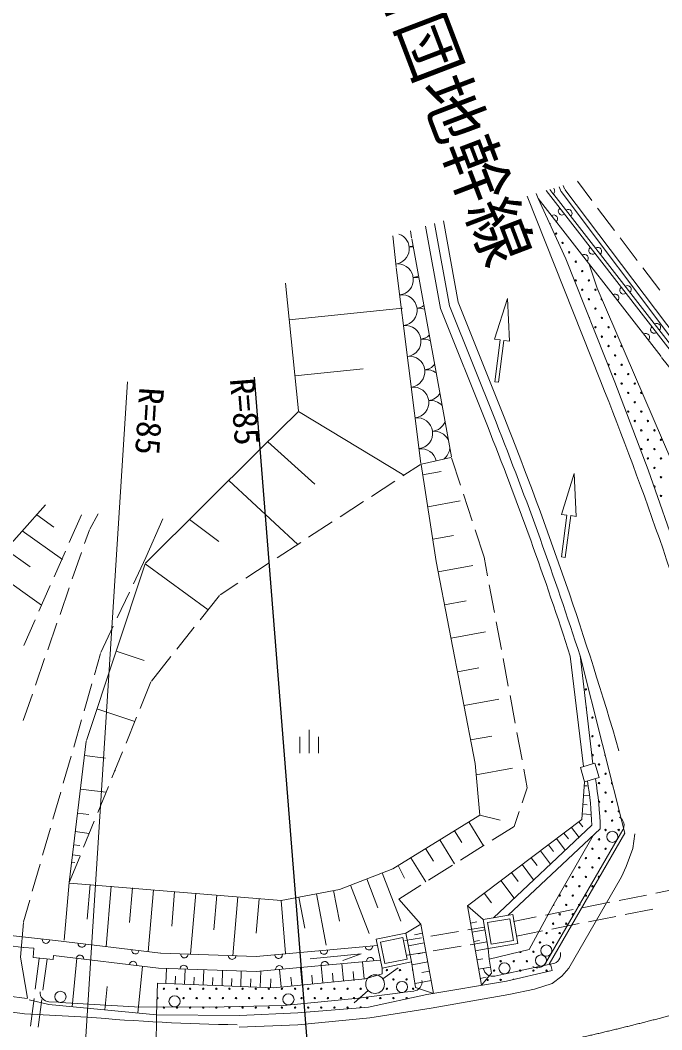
# Model space of a CAD drawing. Units: millimetres, scale not verified. Extents: x 40000 to 680000, y 20000 to 380000.
# Drawn here: x 348778 to 383020, y 258866 to 312737 of the extents above; entities that cross this region are included whole.
import ezdxf
from ezdxf.enums import TextEntityAlignment as Align

# ---------------------------------------------------------------- set-up
doc = ezdxf.new("R2010")
doc.units = ezdxf.units.MM
doc.header["$LTSCALE"] = 1000
doc.linetypes.add('CHAIN', pattern=[18.5, 12, -1.5, 3.5, -1.5])
for name, color, linetype, lineweight in [('M-BGD', 7, 'Continuous', 13), ('M-BMK-ROW', 30, 'Continuous', 13), ('M-STR-HTXT', 7, 'Continuous', 13)]:
    doc.layers.add(name, color=color, linetype=linetype, lineweight=lineweight)
doc.layers.add('M-BMK-HTXT', color=7, linetype='Continuous')
doc.styles.add('ＭＳ ゴシック', font='')
doc.styles.get('ＭＳ ゴシック').set_extended_font_data('MS Gothic')

msp = doc.modelspace()

# ---------------------------------------------------------------- linework, layer by layer
at = {"layer": 'M-BGD'}
for p, q in [((377542, 303851), (377649, 303572)), ((377831, 303738), (377762, 303916)), ((378517, 304139), (379292, 303113)), ((375827, 303344), (379747, 293501)), ((376310, 303487), (376417, 303219)), ((383462, 295135), (376840, 303643)), ((377043, 303704), (377261, 303426)), ((383608, 295269), (377256, 303431)), ((377647, 303588), (383722, 295529)), ((383895, 295699), (377853, 303711)), ((382977, 294785), (376417, 303219)), ((377896, 300008), (376417, 303219)), ((379593, 302714), (380497, 301517)), ((370408, 301742), (371213, 297362)), ((370891, 301885), (371696, 297501)), ((371363, 302024), (372160, 297686)), ((368843, 299571), (368659, 301225)), ((369666, 301116), (369606, 301505)), ((369673, 301078), (371790, 289445)), ((380798, 301118), (381702, 299921)), ((370167, 289079), (368848, 299539)), ((380512, 293418), (377896, 300008)), ((379160, 299666), (379570, 298430)), ((382003, 299521), (382907, 298324)), ((362929, 298711), (363636, 291902)), ((379570, 298430), (383556, 289182)), ((363128, 296754), (369185, 297367)), ((371696, 297501), (374173, 291281)), ((372160, 297686), (374638, 291466)), ((374099, 295712), (374788, 297891)), ((374788, 297891), (374892, 295608)), ((371213, 297362), (373709, 291096)), ((374396, 295673), (374099, 295712)), ((374103, 293442), (374396, 295673)), ((374594, 295647), (374302, 293416)), ((374892, 295608), (374594, 295647)), ((395083, 279598), (383007, 294744)), ((363430, 293763), (367089, 294133)), ((374302, 293416), (374103, 293442)), ((382295, 288739), (380512, 293418)), ((363622, 291859), (361589, 289841)), ((363623, 291859), (369252, 288454)), ((361589, 289841), (355472, 283767)), ((361995, 290243), (364500, 287989)), ((371769, 289410), (370195, 289056)), ((371799, 289391), (372279, 287928)), ((369198, 288419), (370149, 289038)), ((370177, 289026), (370980, 283861)), ((370253, 288474), (371253, 288658)), ((377661, 286368), (378351, 288547)), ((378351, 288547), (378454, 286264)), ((383952, 284013), (382295, 288739)), ((359919, 288182), (363588, 284768)), ((367522, 287328), (368779, 288146)), ((372434, 287452), (372901, 286027)), ((350124, 286870), (347126, 283508)), ((365846, 286237), (367103, 287055)), ((370528, 286768), (372251, 287086)), ((349658, 286347), (350579, 285691)), ((352045, 286340), (351393, 284863)), ((352946, 286393), (352491, 285584)), ((356397, 286138), (355485, 284066)), ((357822, 286100), (359381, 284913)), ((377959, 286329), (377661, 286368)), ((377666, 284099), (377959, 286329)), ((378157, 286303), (377864, 284073)), ((378454, 286264), (378157, 286303)), ((352470, 285538), (352217, 284810)), ((364169, 285146), (365426, 285964)), ((373057, 285552), (373537, 284088)), ((348886, 285482), (351034, 283952)), ((370797, 285039), (371906, 285243)), ((348006, 284495), (349309, 283567)), ((362493, 284055), (363750, 284873)), ((351191, 284405), (350586, 283033)), ((352053, 284337), (351560, 282921)), ((355485, 284066), (354819, 282662)), ((373723, 283093), (373537, 284088)), ((377864, 284073), (377666, 284099)), ((347122, 283511), (349918, 281519)), ((355445, 283729), (352309, 274312)), ((355445, 283730), (358805, 281278)), ((360817, 282964), (362074, 283782)), ((370980, 283861), (373060, 273084)), ((371089, 283297), (372927, 283636)), ((350384, 282576), (349778, 281203)), ((351396, 282448), (350904, 281031)), ((359447, 282073), (360398, 282692)), ((374091, 281127), (373815, 282602)), ((354605, 282210), (353962, 280855)), ((358374, 280736), (359410, 282039)), ((371427, 281542), (372574, 281753)), ((349576, 280746), (348971, 279373)), ((350739, 280559), (350247, 279142)), ((353748, 280403), (353082, 279000)), ((357129, 279170), (358063, 280344)), ((374460, 279161), (374183, 280636)), ((371770, 279769), (373616, 280110)), ((353894, 279071), (355391, 278572)), ((350083, 278670), (349590, 277253)), ((353067, 278952), (352736, 277801)), ((355782, 277475), (356818, 278779)), ((374828, 277195), (374552, 278670)), ((378136, 278804), (378834, 272914)), ((378655, 278839), (379341, 273059)), ((381042, 269357), (378659, 278813)), ((372116, 277975), (373256, 278186)), ((352598, 277320), (352184, 275878)), ((355180, 276013), (355758, 277432)), ((349426, 276781), (348933, 275364)), ((372465, 276164), (374322, 276507)), ((375196, 275230), (374920, 276704)), ((352870, 275996), (354901, 275320)), ((352046, 275398), (351632, 273956)), ((354426, 274160), (354992, 275550)), ((364201, 273630), (364201, 274880)), ((352298, 274262), (351385, 266721)), ((363701, 273630), (363701, 274505)), ((364701, 273630), (364701, 274505)), ((372819, 274331), (373953, 274540)), ((375564, 273264), (375288, 274738)), ((353672, 272308), (354237, 273697)), ((351494, 273475), (351080, 272034)), ((352206, 273503), (353322, 273368)), ((353807, 272666), (353856, 272711)), ((373060, 273084), (373308, 270322)), ((373115, 272468), (375043, 272824)), ((375842, 271778), (375656, 272772)), ((378680, 272869), (379449, 273090)), ((378900, 272100), (378680, 272869)), ((379449, 273090), (379669, 272321)), ((378900, 272100), (378752, 270086)), ((379669, 272321), (378900, 272100)), ((350942, 271553), (350528, 270111)), ((351988, 271705), (353355, 271539)), ((352917, 270456), (353483, 271845)), ((375569, 270983), (375842, 271778)), ((378885, 271887), (379029, 271877)), ((378848, 271389), (379137, 271368)), ((375134, 269716), (375407, 270510)), ((378811, 270890), (379041, 270873)), ((351833, 270420), (352442, 270346)), ((352163, 268604), (352729, 269993)), ((373308, 270322), (368665, 267452)), ((378752, 270086), (372643, 265480)), ((372720, 269958), (373504, 268690)), ((373308, 270322), (374392, 270049)), ((378597, 269970), (378798, 269702)), ((378774, 270391), (379235, 270358)), ((380757, 270217), (380832, 270161)), ((380832, 270161), (380906, 270084)), ((380906, 270084), (380965, 269986)), ((380965, 269986), (380992, 269904)), ((380992, 269904), (381008, 269802)), ((350391, 269631), (349977, 268189)), ((351714, 269439), (352459, 269349)), ((371963, 269491), (372352, 268862)), ((373961, 268978), (375134, 269716)), ((379291, 269782), (374032, 264846)), ((379738, 269598), (374817, 264980)), ((381042, 269357), (377017, 262374)), ((377799, 269367), (378033, 269057)), ((378198, 269669), (378601, 269134)), ((380939, 269533), (380688, 269101)), ((380977, 269613), (380939, 269533)), ((381001, 269700), (380977, 269613)), ((381008, 269802), (381001, 269700)), ((371174, 269003), (371965, 267722)), ((380638, 269014), (377117, 262944)), ((377204, 265480), (379349, 269233)), ((377399, 269066), (377867, 268446)), ((380638, 269014), (380688, 269101)), ((351629, 268738), (351961, 268698)), ((370417, 268535), (370835, 267859)), ((372268, 267913), (373538, 268712)), ((376544, 268421), (377081, 267708)), ((376972, 268744), (377240, 268387)), ((351397, 266722), (351974, 268140)), ((351518, 267820), (351699, 267798)), ((351564, 268203), (351971, 268153)), ((369627, 268047), (370426, 266754)), ((376052, 268051), (376361, 267641)), ((349839, 267708), (349425, 266267)), ((368665, 267452), (365816, 266357)), ((368104, 267237), (369094, 264661)), ((368949, 267628), (369282, 266954)), ((370576, 266848), (371845, 267647)), ((374996, 267254), (375351, 266784)), ((375561, 267680), (376178, 266861)), ((351386, 266721), (351125, 263641)), ((351407, 266695), (362710, 265763)), ((367274, 266918), (367864, 265382)), ((374431, 266828), (375141, 265887)), ((352513, 266626), (352357, 264778)), ((353641, 266530), (353367, 263299)), ((354768, 266435), (354611, 264588)), ((355894, 266340), (355614, 263030)), ((357021, 266244), (356865, 264399)), ((358148, 266149), (357873, 262898)), ((362710, 265763), (365816, 266357)), ((364583, 266121), (365108, 263376)), ((365507, 266298), (365819, 264661)), ((366408, 266585), (367397, 264009)), ((368980, 265844), (370152, 266582)), ((373540, 266157), (373923, 265649)), ((383919, 266399), (382699, 266157)), ((349287, 265786), (348956, 264635)), ((359274, 266054), (359118, 264209)), ((360400, 265958), (360135, 262822)), ((361526, 265863), (361370, 264019)), ((362711, 265763), (362942, 262940)), ((363647, 265942), (363964, 264284)), ((370155, 264496), (368980, 265844)), ((380246, 265670), (378775, 265378)), ((382208, 266059), (380737, 265767)), ((372643, 265480), (373395, 261242)), ((372643, 265480), (373488, 264754)), ((375945, 263155), (377204, 265480)), ((378285, 265281), (376813, 264988)), ((382537, 265309), (381066, 265017)), ((348786, 262748), (348947, 264589)), ((372805, 264565), (373147, 264626)), ((373488, 264754), (375068, 265022)), ((373752, 263197), (373488, 264754)), ((374904, 264792), (373719, 264591)), ((373719, 264591), (373916, 263428)), ((375102, 263629), (374904, 264792)), ((375068, 265022), (375332, 263465)), ((376323, 264891), (375103, 264649)), ((378613, 264530), (377142, 264238)), ((380575, 264920), (379104, 264627)), ((347265, 264016), (348903, 263828)), ((369358, 264019), (367779, 263697)), ((370155, 264496), (369358, 264019)), ((369670, 262485), (369358, 264019)), ((370244, 264020), (369821, 263941)), ((370843, 260812), (370155, 264496)), ((372172, 264111), (370692, 263864)), ((373562, 264343), (372665, 264193)), ((372893, 264073), (373583, 264195)), ((376652, 264141), (375259, 263864)), ((348937, 263257), (347222, 263482)), ((350669, 263635), (348903, 263828)), ((356274, 262951), (350658, 263623)), ((367779, 263697), (368090, 262164)), ((369202, 263783), (368015, 263541)), ((368015, 263541), (368247, 262400)), ((369434, 262641), (369202, 263783)), ((370199, 263782), (369302, 263632)), ((370339, 263513), (369493, 263355)), ((373694, 263554), (372797, 263404)), ((372980, 263580), (373295, 263636)), ((375332, 263465), (373752, 263197)), ((373916, 263428), (375102, 263629)), ((348960, 263258), (349505, 263225)), ((349475, 262719), (349505, 263225)), ((361368, 262781), (356275, 262951)), ((367845, 263372), (361368, 262781)), ((366977, 262915), (364256, 262659)), ((366003, 262572), (366977, 262915)), ((370331, 262993), (369433, 262843)), ((370433, 263006), (370011, 262927)), ((372304, 263322), (370824, 263075)), ((373067, 263088), (373750, 263209)), ((373752, 263197), (373800, 262641)), ((373800, 262641), (375945, 263155)), ((377067, 262858), (377117, 262944)), ((377606, 262993), (377615, 262900)), ((377615, 262900), (377608, 262794)), ((349172, 260562), (348786, 262748)), ((350532, 262616), (349475, 262719)), ((349581, 261035), (349793, 262680)), ((350210, 262635), (349991, 260982)), ((350561, 262832), (350532, 262616)), ((350561, 262832), (356167, 262157)), ((351546, 260099), (351800, 262683)), ((361364, 261980), (368005, 262583)), ((366040, 261477), (365951, 262396)), ((367136, 261583), (367048, 262496)), ((368090, 262164), (369670, 262485)), ((368247, 262400), (369434, 262641)), ((369670, 262485), (369883, 261132)), ((370528, 262498), (369693, 262342)), ((373155, 262596), (373469, 262652)), ((373923, 261887), (373800, 262641)), ((377222, 262399), (376733, 262294)), ((376816, 262425), (376758, 262344)), ((377067, 262858), (376816, 262425)), ((377017, 262374), (377091, 262313)), ((377306, 262425), (377222, 262399)), ((377386, 262465), (377306, 262425)), ((377467, 262528), (377386, 262465)), ((377532, 262609), (377467, 262528)), ((377575, 262684), (377532, 262609)), ((377608, 262794), (377575, 262684)), ((355056, 259754), (355302, 262261)), ((356167, 262157), (361364, 261980)), ((356551, 261332), (356582, 262143)), ((357550, 261294), (357581, 262109)), ((358550, 261257), (358581, 262074)), ((359549, 261219), (359580, 262040)), ((360548, 261181), (360579, 262006)), ((361580, 261142), (361613, 262002)), ((362708, 261156), (362618, 262093)), ((363826, 261263), (363736, 262195)), ((364937, 261371), (364847, 262296)), ((365488, 261424), (365444, 261883)), ((366588, 261530), (366544, 261986)), ((367183, 261587), (368100, 261845)), ((368100, 261845), (368090, 262164)), ((368136, 261593), (368949, 262175)), ((370622, 261997), (370204, 261919)), ((373242, 262103), (373870, 262215)), ((373395, 261242), (373923, 261887)), ((373531, 262034), (373506, 262115)), ((373577, 261939), (373531, 262034)), ((373641, 261865), (373577, 261939)), ((373722, 261798), (373641, 261865)), ((374588, 261835), (374100, 261731)), ((374588, 261835), (374686, 261856)), ((376635, 262273), (374686, 261856)), ((377168, 262029), (374740, 261469)), ((376210, 262208), (376133, 262244)), ((376311, 262178), (376210, 262208)), ((376409, 262176), (376311, 262178)), ((376513, 262191), (376409, 262176)), ((376602, 262226), (376513, 262191)), ((376691, 262279), (376602, 262226)), ((376635, 262273), (376733, 262294)), ((376758, 262344), (376691, 262279)), ((377091, 262313), (377168, 262029)), ((356051, 259657), (356098, 261349)), ((356098, 261349), (362290, 261115)), ((357051, 261313), (357066, 261720)), ((358050, 261276), (358066, 261684)), ((359049, 261238), (359065, 261649)), ((360049, 261200), (360064, 261613)), ((361064, 261162), (361080, 261592)), ((362145, 261121), (362163, 261592)), ((362290, 261115), (367183, 261587)), ((363267, 261210), (363222, 261675)), ((364381, 261317), (364337, 261780)), ((370715, 261496), (369851, 261334)), ((370207, 261299), (370166, 261192)), ((370224, 261404), (370207, 261299)), ((370221, 261497), (370224, 261404)), ((374740, 261469), (370481, 260751)), ((373329, 261611), (373644, 261667)), ((373808, 261755), (373722, 261798)), ((373906, 261725), (373808, 261755)), ((374000, 261720), (373906, 261725)), ((374100, 261731), (374000, 261720)), ((349842, 260807), (349840, 260893)), ((349861, 260704), (349842, 260807)), ((353301, 259927), (353424, 261180)), ((367350, 260966), (366605, 260299)), ((369196, 260858), (366831, 260547)), ((370481, 260751), (367370, 260081)), ((369196, 260858), (369295, 260871)), ((369791, 260936), (369295, 260871)), ((369877, 260955), (369791, 260936)), ((369960, 260989), (369877, 260955)), ((369883, 261132), (370843, 260812)), ((370046, 261045), (369960, 260989)), ((370117, 261120), (370046, 261045)), ((370166, 261192), (370117, 261120)), ((349009, 259723), (343477, 260504)), ((349151, 260538), (348032, 260672)), ((349258, 260459), (350300, 260221)), ((349325, 259052), (349517, 260539)), ((349926, 260486), (349729, 258999)), ((349904, 260616), (349861, 260704)), ((349964, 260530), (349904, 260616)), ((350035, 260466), (349964, 260530)), ((350122, 260410), (350035, 260466)), ((350211, 260380), (350122, 260410)), ((350310, 260364), (350211, 260380)), ((350300, 260221), (356051, 259657)), ((350809, 260335), (350310, 260364)), ((350809, 260335), (350909, 260329)), ((354879, 260098), (350909, 260329)), ((366831, 260547), (362854, 260169)), ((352354, 259544), (349009, 259723)), ((358859, 260075), (354879, 260098)), ((356033, 257928), (356051, 259657)), ((360477, 259625), (356051, 259657)), ((362854, 260169), (358859, 260075)), ((363588, 259769), (360477, 259625)), ((367370, 260081), (363588, 259769))]:
    msp.add_line(p, q, dxfattribs=at)
msp.add_lwpolyline([(360463, 258999), (363594, 259130), (367445, 259497), (370709, 260014), (374855, 260743), (376220, 261036), (377167, 261332), (377692, 261729), (378060, 262162), (380861, 267034), (381120, 267583), (381467, 268533), (381587, 269327)], dxfattribs=at)
for centre, radius in [((377376, 301351), 37.5), ((377726, 300851), 37.5), ((378076, 300351), 37.5), ((378426, 299851), 37.5), ((378776, 299351), 37.5), ((378426, 298851), 37.5), ((379126, 298851), 37.5), ((378776, 298351), 37.5), ((379476, 298351), 37.5), ((379126, 297851), 37.5), ((379476, 297351), 37.5), ((379826, 296851), 37.5), ((379476, 296351), 37.5), ((380176, 296351), 37.5), ((379826, 295851), 37.5), ((380526, 295851), 37.5), ((380176, 295351), 37.5), ((380526, 294851), 37.5), ((380876, 294351), 37.5), ((380526, 293851), 37.5), ((381226, 293851), 37.5), ((380876, 293351), 37.5), ((381576, 293351), 37.5), ((381226, 292851), 37.5), ((381926, 292851), 37.5), ((381576, 292351), 37.5), ((381226, 291851), 37.5), ((381926, 291851), 37.5), ((381576, 291351), 37.5), ((382276, 291351), 37.5), ((381926, 290851), 37.5), ((382276, 290351), 37.5), ((382626, 290851), 37.5), ((382976, 290351), 37.5), ((381926, 289851), 37.5), ((382626, 289851), 37.5), ((382276, 289351), 37.5), ((382976, 289351), 37.5), ((382626, 288851), 37.5), ((382976, 288351), 37.5), ((382976, 287351), 37.5), ((378969, 277028), 37.5), ((379319, 275528), 37.5), ((379319, 274528), 37.5), ((379669, 274028), 37.5), ((379669, 273028), 37.5), ((379669, 272028), 37.5), ((380019, 272528), 37.5), ((380019, 271528), 37.5), ((380369, 271028), 37.5), ((380019, 270528), 37.5), ((380369, 270028), 37.5), ((380019, 269528), 37.5), ((380380, 269164), 298), ((380719, 269528), 37.5), ((379669, 269028), 37.5), ((379319, 268528), 37.5), ((380019, 268528), 37.5), ((378969, 268028), 37.5), ((379669, 268028), 37.5), ((378619, 267528), 37.5), ((379319, 267528), 37.5), ((378269, 267028), 37.5), ((378969, 267028), 37.5), ((377919, 266528), 37.5), ((378619, 266528), 37.5), ((379319, 266528), 37.5), ((377569, 266028), 37.5), ((378269, 266028), 37.5), ((378969, 266028), 37.5), ((377569, 265028), 37.5), ((377919, 265528), 37.5), ((378269, 265028), 37.5), ((378619, 265528), 37.5), ((377219, 264528), 37.5), ((377919, 264528), 37.5), ((376869, 264028), 37.5), ((377569, 264028), 37.5), ((376519, 263528), 37.5), ((377219, 263528), 37.5), ((376169, 263028), 37.5), ((376859, 263094), 298), ((374624, 262148), 298), ((374419, 262528), 37.5), ((375119, 262528), 37.5), ((375819, 262528), 37.5), ((376572, 262565), 298), ((368347, 262055), 37.5), ((369047, 262055), 37.5), ((374069, 262028), 37.5), ((375469, 262028), 37.5), ((376169, 262028), 37.5), ((376869, 262028), 37.5), ((367717, 261304), 500), ((368697, 261555), 37.5), ((369157, 261154), 298), ((369397, 261555), 37.5), ((373719, 261528), 37.5), ((374419, 261528), 37.5), ((350926, 260627), 298), ((356447, 261055), 37.5), ((357147, 261055), 37.5), ((357847, 261055), 37.5), ((358547, 261055), 37.5), ((359247, 261055), 37.5), ((359947, 261055), 37.5), ((360647, 261055), 37.5), ((361347, 261055), 37.5), ((362047, 261055), 37.5), ((362747, 261055), 37.5), ((363094, 260491), 298), ((363447, 261055), 37.5), ((364147, 261055), 37.5), ((364847, 261055), 37.5), ((365547, 261055), 37.5), ((366247, 261055), 37.5), ((366947, 261055), 37.5), ((368347, 261055), 37.5), ((369747, 261055), 37.5), ((357015, 260384), 298), ((357497, 260555), 37.5), ((358197, 260555), 37.5), ((358897, 260555), 37.5), ((359597, 260555), 37.5), ((360297, 260555), 37.5), ((360997, 260555), 37.5), ((361697, 260555), 37.5), ((362397, 260555), 37.5), ((363797, 260555), 37.5), ((364497, 260555), 37.5), ((365197, 260555), 37.5), ((365897, 260555), 37.5), ((366597, 260555), 37.5), ((367297, 260555), 37.5), ((367997, 260555), 37.5), ((368697, 260555), 37.5), ((356447, 260055), 37.5), ((357147, 260055), 37.5), ((357847, 260055), 37.5), ((358547, 260055), 37.5), ((359247, 260055), 37.5), ((359947, 260055), 37.5), ((360647, 260055), 37.5), ((361347, 260055), 37.5), ((362047, 260055), 37.5), ((362747, 260055), 37.5), ((363447, 260055), 37.5), ((364147, 260055), 37.5), ((364847, 260055), 37.5), ((365547, 260055), 37.5), ((366247, 260055), 37.5)]:
    msp.add_circle(centre, radius, dxfattribs=at)
for centre, radius, start, end in [((377105, 303625), 199, 307.8769, 44.3693), ((377105, 303625), 199, 307.8768, 44.3912), ((377255, 302145), 199, 307.8847, 127.8847), ((377255, 302145), 199, 307.8847, 127.8847), ((377694, 302538), 199, 127.8847, 307.8847), ((377694, 302538), 199, 127.8847, 307.8847), ((378033, 302437), 199, 307.8847, 127.8847), ((378033, 302437), 199, 307.8847, 127.8847), ((377026, 301851), 37.5, 326.0404, 83.4323), ((368720, 300545), 824, 277.3499, 70.7493), ((369646, 299829), 822, 82.6127, 97.2847), ((369440, 301468), 828, 277.2847, 291.6262), ((379321, 300447), 199, 127.8847, 307.8847), ((379322, 300447), 199, 127.8847, 307.8847), ((379608, 300411), 199, 307.8847, 127.8847), ((379608, 300411), 199, 307.8847, 127.8847), ((378893, 300036), 199, 307.8847, 127.8847), ((378893, 300036), 199, 307.8847, 127.8847), ((368929, 298903), 828, 277.2847, 89.5334), ((369645, 299829), 828, 277.2847, 297.7747), ((369855, 298187), 826, 76.1274, 97.2847), ((380973, 298324), 199, 127.8847, 307.8847), ((380973, 298323), 199, 127.8847, 307.8847), ((381186, 298379), 199, 307.8847, 127.8847), ((381186, 298378), 199, 307.8847, 127.8847), ((369134, 297263), 828, 277.2847, 97.2847), ((380531, 297928), 199, 307.8847, 127.8847), ((380531, 297928), 199, 307.8847, 127.8847), ((370059, 296543), 826, 68.8096, 97.2847), ((369855, 298187), 828, 277.2847, 304.5223), ((379826, 297851), 37.5, 121.952, 284.6811), ((379126, 296851), 37.5, 327.6445, 75.6551), ((369342, 295617), 828, 277.2847, 97.2847), ((382617, 296225), 199, 127.8847, 307.8847), ((382618, 296226), 199, 127.8847, 307.8847), ((382761, 296352), 199, 307.8847, 127.8847), ((370058, 296543), 828, 277.2847, 311.6779), ((382173, 295819), 199, 307.8847, 127.8847), ((370268, 294901), 823, 61.501, 97.2847), ((380876, 295351), 37.5, 81.7207, 324.9124), ((369548, 293978), 828, 277.2847, 97.2847), ((370268, 294901), 828, 277.2847, 319.1502), ((380176, 294351), 37.5, 234.3471, 168.9526), ((370473, 293262), 823, 52.6816, 97.2847), ((369757, 292336), 828, 277.2847, 97.2847), ((191387, 218481), 202750, 16.29455, 21.71622), ((191387, 218481), 202750, 16.29455, 21.71622), ((370473, 293262), 828, 277.2847, 327.6606), ((370683, 291620), 826, 42.453, 97.2847), ((369963, 290696), 828, 277.2847, 97.2847), ((191387, 218481), 197250, 16.27508, 21.71622), ((191387, 218481), 197250, 16.27508, 21.71622), ((370683, 291620), 828, 277.2847, 338.116), ((191387, 218481), 196250, 17.90139, 21.71622), ((191387, 218481), 196250, 17.90139, 21.71622), ((191387, 218481), 196750, 17.85695, 21.71622), ((370886, 289976), 825, 27.7747, 97.2847), ((370171, 289050), 826, 12.7647, 97.2847), ((370886, 289976), 825, 308.5733, 352.9464), ((382626, 287851), 37.5, 260.974, 137.6652), ((378969, 276028), 37.5, 309.134, 64.3901), ((379319, 273528), 37.5, 214.7298, 158.7944), ((380019, 273528), 37.5, 149.6912, 238.6081), ((359620, 268977), 19687, 2.3441, 9.2562), ((359620, 268977), 20127, 1.7687, 9.4044), ((380369, 272028), 37.5, 103.3307, 284.9687), ((379669, 271028), 37.5, 230.2869, 142.5532), ((380719, 270528), 37.5, 56.218, 332.0813), ((380019, 267528), 37.5, 105.4467, 194.6355), ((379669, 267028), 37.5, 14.3343, 285.748), ((377219, 265528), 37.5, 257.0484, 43.4523), ((350151, 263676), 199, 173.9059, 353.9059), ((352068, 263465), 199, 173.9059, 353.9059), ((354925, 263116), 199, 173.9059, 353.9059), ((357542, 262903), 198, 177.1059, 357.1059), ((362571, 262872), 199, 184.8759, 4.8759), ((364986, 263093), 199, 184.8759, 4.8759), ((364986, 263093), 199, 184.8759, 4.8759), ((367390, 263325), 199, 184.8759, 4.8759), ((375469, 263028), 37.5, 174.0981, 32.8542), ((351972, 262660), 199, 353.9059, 173.9059), ((354800, 262325), 199, 353.9059, 173.9059), ((360092, 262821), 198, 177.1059, 357.1059), ((365033, 262314), 199, 4.8759, 184.8759), ((365033, 262314), 199, 4.8759, 184.8759), ((367460, 262535), 199, 4.8759, 184.8759), ((357507, 262112), 200, 358.4482, 178.4482), ((362606, 262093), 199, 4.8759, 184.8759), ((369747, 262055), 37.5, 113.2378, 264.6154), ((366597, 261555), 37.5, 226.5178, 324.4935), ((375119, 261528), 37.5, 61.4157, 144.5511), ((356097, 260555), 37.5, 234.118, 122.7188), ((369397, 260555), 37.5, 294.3688, 269.9442), ((366947, 260055), 37.5, 350.8573, 198.5639), ((362026, 371057), 111931, 265.04257, 269.1445)]:
    msp.add_arc(centre, radius, start, end, dxfattribs=at)
at = {"layer": 'M-BMK-ROW', "color": 2, "linetype": 'CHAIN', "lineweight": 18}
for points in [[(405231, 266458), (397204, 263753), (389125, 261209), (380952, 258988), (372661, 257261), (364260, 256199)], [(311008, 265720), (319076, 263141), (327194, 260724), (335402, 258632), (343718, 257034), (352135, 256104)]]:
    msp.add_spline(points, degree=3, dxfattribs=at)
at = {"layer": 'M-STR-HTXT', "lineweight": 25}
msp.add_line((364260, 256199), (361284, 293693), dxfattribs=at)
at = {"layer": 'M-STR-HTXT'}
msp.add_line((352135, 256104), (354511, 293439), dxfattribs=at)

# ---------------------------------------------------------------- texts
at = {"layer": 'M-BMK-HTXT', "style": 'ＭＳ ゴシック'}
msp.add_text('市道谷吉団地幹線', height=2566, rotation=290.87, dxfattribs=at).set_placement((368091, 312207), align=Align.BOTTOM_CENTER)
at = {"layer": 'M-STR-HTXT', "style": 'ＭＳ ゴシック'}
msp.add_text('R=85', height=1320, rotation=274.539, dxfattribs=at).set_placement((361284, 293693), align=Align.TOP_LEFT)
msp.add_text('R=85', height=1320, rotation=266.359, dxfattribs=at).set_placement((354745, 293199), align=Align.BOTTOM_LEFT)

doc.saveas('drawing.dxf')
